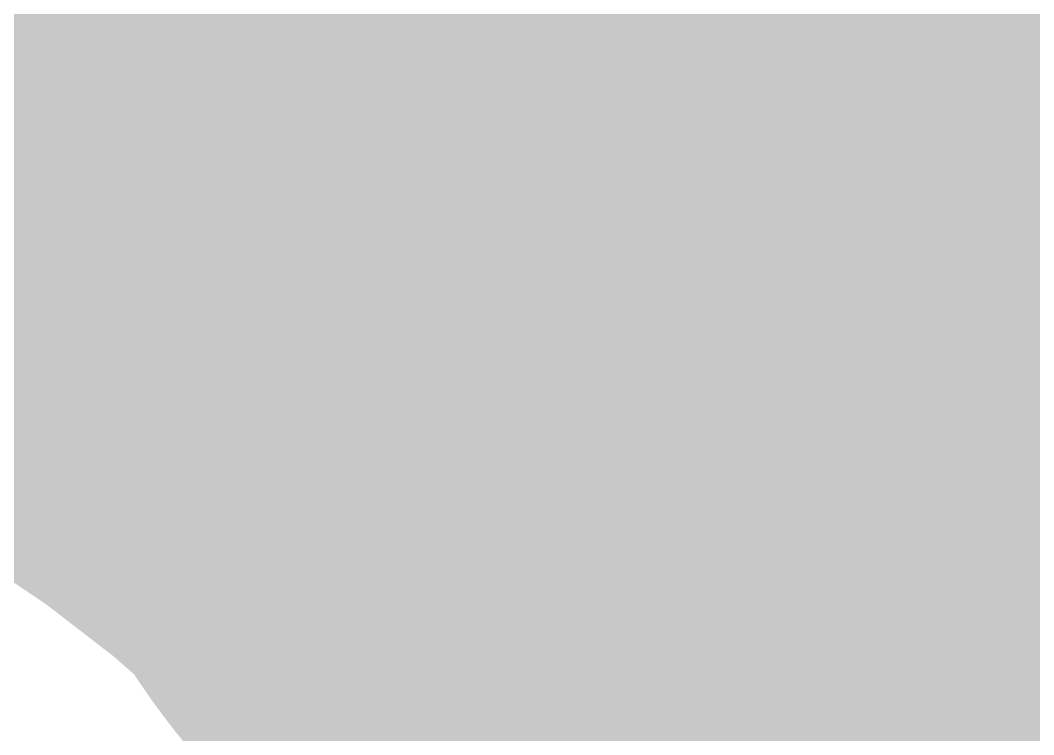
# Model space of a CAD drawing. Header units: inches. Extents: x 1.08 to 4.97, y 2.54 to 3.89.
# Drawn here: x 2.46289 to 2.50838, y 2.8031 to 2.83516 of the extents above; entities that cross this region are included whole.
import ezdxf

# ---------------------------------------------------------------- set-up
doc = ezdxf.new("R2010")
doc.units = ezdxf.units.IN
doc.header["$MEASUREMENT"] = 0
for name, color, linetype in [('Bottom', 5, 'Continuous'), ('Bottom Solder', 6, 'Continuous'), ('Multi-Layer', 9, 'Continuous'), ('Pad Holes', 156, 'Continuous'), ('Top', 1, 'Continuous'), ('Top Solder', 216, 'Continuous')]:
    doc.layers.add(name, color=color, linetype=linetype)

# ---------------------------------------------------------------- blocks, each defined once
blk = doc.blocks.new('JMP_3_PTH_180_56')
at = {"layer": 'Bottom'}
h = blk.add_hatch(color=5, dxfattribs=at)
edge = h.paths.add_edge_path()
edge.add_arc((0.1, 0), 0.035, 0, 360)
at = {"layer": 'Bottom Solder'}
h = blk.add_hatch(color=6, dxfattribs=at)
edge = h.paths.add_edge_path()
edge.add_arc((0.1, 0), 0.036, 0, 360)
at = {"layer": 'Multi-Layer'}
h = blk.add_hatch(color=9, dxfattribs=at)
edge = h.paths.add_edge_path()
edge.add_arc((0.1, 0), 0.035, 0, 360)
at = {"layer": 'Pad Holes'}
h = blk.add_hatch(color=7, dxfattribs=at)
edge = h.paths.add_edge_path()
edge.add_arc((0.1, 0), 0.0215, 0, 360)
at = {"layer": 'Top'}
h = blk.add_hatch(color=1, dxfattribs=at)
edge = h.paths.add_edge_path()
edge.add_arc((0.1, 0), 0.035, 0, 360)
at = {"layer": 'Top Solder'}
h = blk.add_hatch(color=216, dxfattribs=at)
edge = h.paths.add_edge_path()
edge.add_arc((0.1, 0), 0.036, 0, 360)

msp = doc.modelspace()

# ---------------------------------------------------------------- hatches: boundary and pattern name
at = {"layer": 'Bottom'}
msp.add_hatch(color=5, dxfattribs=at).paths.add_polyline_path([(2.442431, 2.830276), (2.444824, 2.830471), (2.447363, 2.831059), (2.450048, 2.832038), (2.452879, 2.833408), (2.455855, 2.83517), (2.458977, 2.837324), (2.462245, 2.839869), (2.469218, 2.846134), (2.472923, 2.849854), (2.473309, 2.800855), (2.46952, 2.804545), (2.462415, 2.81076), (2.459099, 2.813284), (2.45594, 2.815421), (2.452939, 2.817168), (2.450096, 2.818528), (2.44741, 2.819499), (2.444881, 2.820082), (2.44251, 2.820276)])
at = {"layer": 'Top'}
msp.add_hatch(color=1, dxfattribs=at).paths.add_polyline_path([(2.443287, 2.834551), (2.44622, 2.834706), (2.449164, 2.835171), (2.452119, 2.835946), (2.455084, 2.837031), (2.458062, 2.838426), (2.46105, 2.840131), (2.46405, 2.842146), (2.46706, 2.844471), (2.470082, 2.847106), (2.473115, 2.850051), (2.473115, 2.801051), (2.470082, 2.803996), (2.46706, 2.806631), (2.46405, 2.808956), (2.46105, 2.810971), (2.458062, 2.812676), (2.455084, 2.814071), (2.452119, 2.815156), (2.449164, 2.815931), (2.44622, 2.816396), (2.443287, 2.816551)])

# ---------------------------------------------------------------- linework, layer by layer
at = {"layer": 'Bottom'}
for points in [[(2.425276, 2.825276, 0.01, 0.01, 0), (2.497835, 2.825276, 0.01, 0.01, 0)], [(2.497835, 2.825276, 0.01, 0.01, 0), (2.49811, 2.825551, 0.01, 0.01, 0)]]:
    msp.add_lwpolyline(points, format="xyseb", dxfattribs=at)
for points in [[(2.495335, 2.825276, 0.005, 0.005, 1), (2.500335, 2.825276, 0.005, 0.005, 1)], [(2.495335, 2.825276, 0.005, 0.005, 1), (2.500335, 2.825276, 0.005, 0.005, 1)], [(2.49561, 2.825551, 0.005, 0.005, 1), (2.50061, 2.825551, 0.005, 0.005, 1)]]:
    msp.add_lwpolyline(points, format="xyseb", close=True, dxfattribs=at)
at = {"layer": 'Top'}
msp.add_lwpolyline([(2.350039, 2.825551, 0.018, 0.018, 0), (2.49811, 2.825551, 0.018, 0.018, 0)], format="xyseb", dxfattribs=at)
msp.add_lwpolyline([(2.49361, 2.825551, 0.009, 0.009, 1), (2.50261, 2.825551, 0.009, 0.009, 1)], format="xyseb", close=True, dxfattribs=at)

# ---------------------------------------------------------------- block references
at = {"rotation": 270}
msp.add_blockref('JMP_3_PTH_180_56', (2.49811, 2.925551), dxfattribs=at)

doc.saveas('drawing.dxf')
